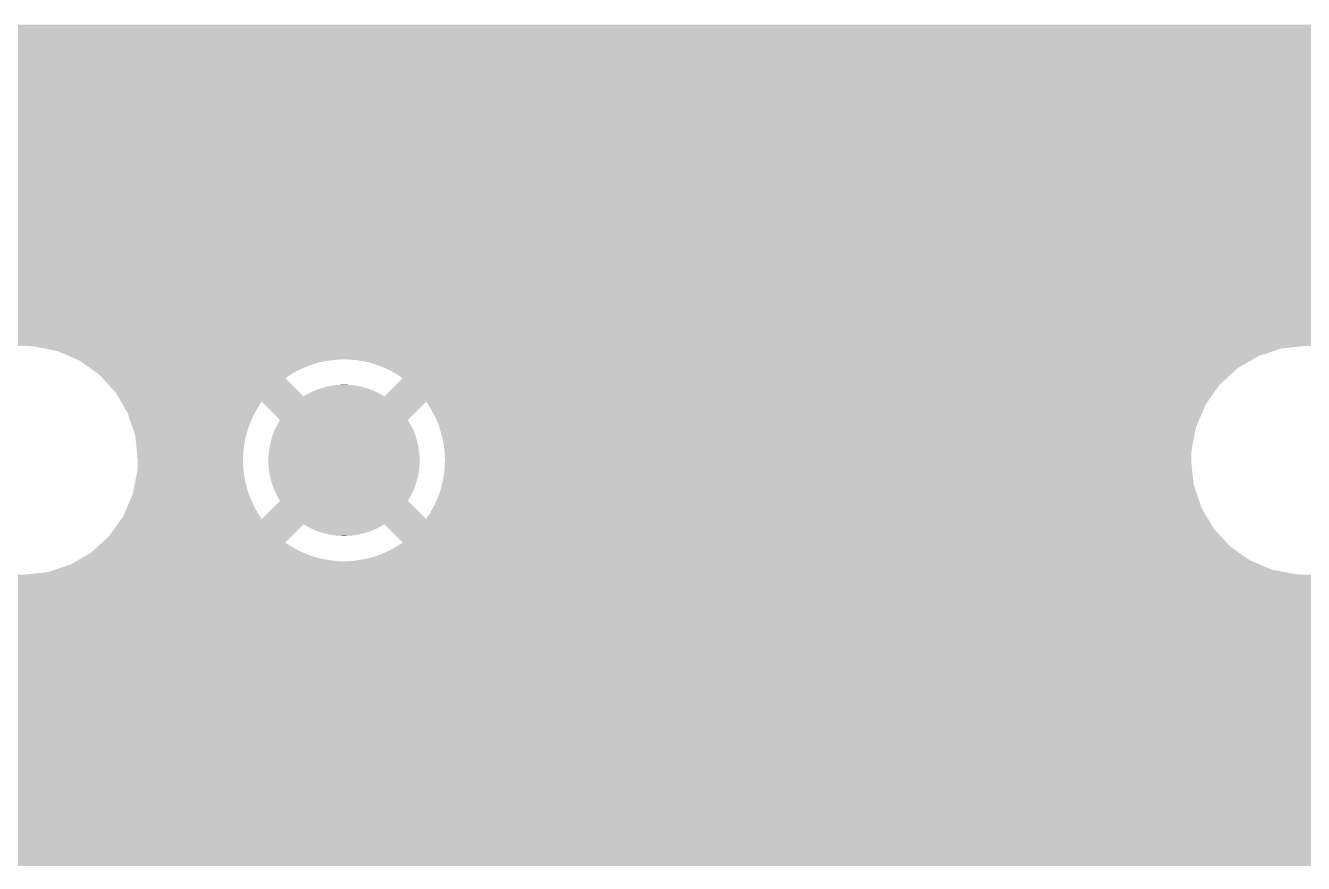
# Model space of a CAD drawing. Extents: x 295 to 953, y 10 to 290.
# Drawn here: x 624.61 to 636.25, y 174.37 to 182.01 of the extents above; entities that cross this region are included whole.
import ezdxf

# ---------------------------------------------------------------- set-up
doc = ezdxf.new("R2010")
doc.units = 0
doc.header["$LTSCALE"] = 5
doc.header["$MEASUREMENT"] = 0
doc.layers.add('GND', color=7, linetype='CONTINUOUS')

msp = doc.modelspace()

# ---------------------------------------------------------------- linework, layer by layer
at = {"layer": 'GND'}
for points in [[(602.088, 181.997), (602.082, 182.016), (709.076, 181.997), (709.07, 182.016)], [(602.102, 181.954), (602.088, 181.997), (709.101, 181.954), (709.076, 181.997)], [(602.118, 181.891), (602.102, 181.954), (709.138, 181.891), (709.101, 181.954)], [(602.13, 181.826), (602.118, 181.891), (709.176, 181.826), (709.138, 181.891)], [(602.132, 181.807), (602.13, 181.826), (709.187, 181.807), (709.176, 181.826)], [(602.137, 181.761), (602.132, 181.807), (709.229, 181.761), (709.187, 181.807)], [(602.139, 181.695), (602.137, 181.761), (709.289, 181.695), (709.229, 181.761)], [(602.138, 181.65), (602.139, 181.695), (709.331, 181.65), (709.289, 181.695)], [(602.123, 181.52), (602.133, 181.585), (709.511, 181.52), (709.42, 181.585)], [(602.133, 181.585), (602.138, 181.644), (709.42, 181.585), (709.336, 181.644)], [(602.138, 181.644), (602.138, 181.65), (709.336, 181.644), (709.331, 181.65)], [(602.1, 181.43), (602.108, 181.456), (709.718, 181.43), (709.657, 181.456)], [(602.108, 181.456), (602.122, 181.517), (709.657, 181.456), (709.516, 181.517)], [(602.122, 181.517), (602.123, 181.52), (709.516, 181.517), (709.511, 181.52)], [(602.037, 181.273), (602.065, 181.332), (862.053, 181.273), (862.053, 181.332)], [(602.065, 181.332), (602.084, 181.383), (862.053, 181.332), (862.053, 181.383)], [(602.084, 181.383), (602.086, 181.387), (710.027, 181.383), (709.935, 181.387)], [(602.086, 181.387), (602.088, 181.393), (709.935, 181.387), (709.902, 181.393)], [(602.088, 181.393), (602.1, 181.43), (709.902, 181.393), (709.718, 181.43)], [(601.968, 181.161), (602.005, 181.216), (862.053, 181.161), (862.053, 181.216)], [(602.005, 181.216), (602.037, 181.273), (862.053, 181.216), (862.053, 181.273)], [(522.38, 181.155), (522.446, 181.161), (862.053, 181.155), (862.053, 181.161)], [(545.766, 181.154), (545.7, 181.155), (758.918, 181.154), (758.933, 181.155)], [(545.799, 181.151), (545.766, 181.154), (758.868, 181.151), (758.918, 181.154)], [(545.831, 181.148), (545.799, 181.151), (758.847, 181.148), (758.868, 181.151)], [(545.867, 181.143), (545.831, 181.148), (758.803, 181.143), (758.847, 181.148)], [(545.896, 181.138), (545.867, 181.143), (758.781, 181.138), (758.803, 181.143)], [(545.933, 181.13), (545.896, 181.138), (758.738, 181.13), (758.781, 181.138)], [(545.96, 181.123), (545.933, 181.13), (758.716, 181.123), (758.738, 181.13)], [(545.995, 181.113), (545.96, 181.123), (758.677, 181.113), (758.716, 181.123)], [(601.588, 181.112), (601.587, 181.113), (758.675, 181.112), (758.677, 181.113)], [(601.61, 181.09), (601.588, 181.112), (758.614, 181.09), (758.675, 181.112)], [(601.636, 181.064), (601.61, 181.09), (758.553, 181.064), (758.614, 181.09)], [(601.667, 181.033), (601.636, 181.064), (758.495, 181.033), (758.553, 181.064)], [(601.701, 180.998), (601.667, 181.033), (758.44, 180.998), (758.495, 181.033)], [(601.716, 180.984), (601.701, 180.998), (758.419, 180.984), (758.44, 180.998)], [(601.754, 180.946), (601.716, 180.984), (758.457, 180.946), (758.419, 180.984)], [(601.559, 180.84), (601.619, 180.867), (758.563, 180.84), (758.536, 180.867)], [(601.619, 180.867), (601.677, 180.897), (758.536, 180.867), (758.506, 180.897)], [(601.677, 180.897), (601.733, 180.932), (758.506, 180.897), (758.471, 180.932)], [(601.733, 180.932), (601.754, 180.946), (758.471, 180.932), (758.457, 180.946)], [(511.399, 180.769), (511.399, 180.776), (853.607, 180.769), (853.617, 180.776)], [(546.495, 180.732), (546.469, 180.769), (758.179, 180.732), (758.204, 180.769)], [(601.239, 180.776), (601.305, 180.779), (853.617, 180.776), (853.623, 180.779)], [(601.305, 180.779), (601.37, 180.788), (853.623, 180.779), (853.637, 180.788)], [(601.37, 180.788), (601.434, 180.801), (853.637, 180.788), (853.658, 180.801)], [(601.434, 180.801), (601.495, 180.818), (853.658, 180.801), (853.686, 180.818)], [(601.497, 180.818), (601.559, 180.84), (758.585, 180.818), (758.563, 180.84)], [(546.505, 180.715), (546.495, 180.732), (758.168, 180.715), (758.179, 180.732)], [(546.528, 180.675), (546.505, 180.715), (758.146, 180.675), (758.168, 180.715)], [(546.537, 180.657), (546.528, 180.675), (758.136, 180.657), (758.146, 180.675)], [(546.558, 180.617), (546.537, 180.657), (758.117, 180.617), (758.136, 180.657)], [(546.565, 180.598), (546.558, 180.617), (758.108, 180.598), (758.117, 180.617)], [(546.583, 180.556), (546.565, 180.598), (758.092, 180.556), (758.108, 180.598)], [(546.589, 180.537), (546.583, 180.556), (758.084, 180.537), (758.092, 180.556)], [(546.603, 180.494), (546.589, 180.537), (758.071, 180.494), (758.084, 180.537)], [(546.608, 180.474), (546.603, 180.494), (758.065, 180.474), (758.071, 180.494)], [(546.619, 180.43), (546.608, 180.474), (758.055, 180.43), (758.065, 180.474)], [(546.623, 180.411), (546.619, 180.43), (758.05, 180.411), (758.055, 180.43)], [(546.631, 180.366), (546.623, 180.411), (758.043, 180.366), (758.05, 180.411)], [(546.633, 180.346), (546.631, 180.366), (758.04, 180.346), (758.043, 180.366)], [(546.638, 180.301), (546.633, 180.346), (758.036, 180.301), (758.04, 180.346)], [(546.639, 180.28), (546.638, 180.301), (758.034, 180.28), (758.036, 180.301)], [(546.64, 180.235), (546.639, 180.28), (758.034, 180.235), (758.034, 180.28)], [(546.636, 180.149), (546.639, 180.19), (758.037, 180.149), (758.035, 180.19)], [(546.639, 180.19), (546.64, 180.215), (758.035, 180.19), (758.033, 180.215)], [(546.64, 180.215), (546.64, 180.235), (758.033, 180.215), (758.034, 180.235)], [(546.614, 180.02), (546.624, 180.059), (758.059, 180.02), (758.051, 180.059)], [(546.624, 180.059), (546.627, 180.084), (758.051, 180.059), (758.046, 180.084)], [(546.627, 180.084), (546.634, 180.124), (758.046, 180.084), (758.04, 180.124)], [(546.634, 180.124), (546.636, 180.149), (758.04, 180.124), (758.037, 180.149)], [(546.575, 179.895), (546.589, 179.933), (758.098, 179.895), (758.085, 179.933)], [(546.589, 179.933), (546.597, 179.957), (758.085, 179.933), (758.076, 179.957)], [(546.597, 179.957), (546.609, 179.996), (758.076, 179.957), (758.065, 179.996)], [(546.609, 179.996), (546.614, 180.02), (758.065, 179.996), (758.059, 180.02)], [(546.538, 179.813), (546.548, 179.835), (758.137, 179.813), (758.125, 179.835)], [(546.548, 179.835), (546.566, 179.872), (758.125, 179.835), (758.109, 179.872)], [(546.566, 179.872), (546.575, 179.895), (758.109, 179.872), (758.098, 179.895)], [(511.399, 179.694), (511.399, 179.701), (852.788, 179.694), (852.789, 179.701)], [(546.469, 179.701), (546.483, 179.721), (758.204, 179.701), (758.19, 179.721)], [(546.483, 179.721), (546.506, 179.755), (758.19, 179.721), (758.169, 179.755)], [(546.506, 179.755), (546.518, 179.777), (758.169, 179.755), (758.155, 179.777)], [(546.518, 179.777), (546.538, 179.813), (758.155, 179.777), (758.137, 179.813)], [(555.989, 179.693), (555.924, 179.694), (852.787, 179.693), (852.788, 179.694)], [(556.055, 179.688), (555.989, 179.693), (852.786, 179.688), (852.787, 179.693)], [(556.119, 179.678), (556.055, 179.688), (852.784, 179.678), (852.786, 179.688)], [(556.183, 179.663), (556.119, 179.678), (852.78, 179.663), (852.784, 179.678)], [(556.218, 179.652), (556.183, 179.663), (852.777, 179.652), (852.78, 179.663)], [(556.246, 179.644), (556.218, 179.652), (758.577, 179.644), (758.585, 179.652)], [(556.307, 179.62), (556.246, 179.644), (758.553, 179.62), (758.577, 179.644)], [(556.366, 179.592), (556.307, 179.62), (758.525, 179.592), (758.553, 179.62)], [(556.423, 179.56), (556.366, 179.592), (758.493, 179.56), (758.525, 179.592)], [(556.404, 179.45), (556.44, 179.486), (758.474, 179.45), (758.419, 179.486)], [(556.478, 179.524), (556.423, 179.56), (758.457, 179.524), (758.493, 179.56)], [(556.44, 179.486), (556.478, 179.524), (758.419, 179.486), (758.457, 179.524)], [(545.958, 179.347), (545.996, 179.357), (758.714, 179.347), (758.679, 179.357)], [(556.312, 179.357), (556.32, 179.366), (758.679, 179.357), (758.651, 179.366)], [(556.32, 179.366), (556.344, 179.39), (758.651, 179.366), (758.59, 179.39)], [(556.344, 179.39), (556.372, 179.418), (758.59, 179.39), (758.531, 179.418)], [(556.372, 179.418), (556.404, 179.45), (758.531, 179.418), (758.474, 179.45)], [(511.399, 179.309), (511.399, 179.315), (852.718, 179.309), (852.719, 179.315)], [(545.74, 179.315), (545.756, 179.316), (758.973, 179.315), (758.908, 179.316)], [(545.756, 179.316), (545.806, 179.319), (758.908, 179.316), (758.874, 179.319)], [(545.806, 179.319), (545.827, 179.322), (758.874, 179.319), (758.843, 179.322)], [(545.827, 179.322), (545.871, 179.327), (758.843, 179.322), (758.806, 179.327)], [(545.871, 179.327), (545.893, 179.332), (758.806, 179.327), (758.778, 179.332)], [(545.893, 179.332), (545.935, 179.34), (758.778, 179.332), (758.741, 179.34)], [(545.935, 179.34), (545.958, 179.347), (758.741, 179.34), (758.714, 179.347)], [(556.718, 179.271), (556.693, 179.309), (852.715, 179.271), (852.718, 179.309)], [(556.752, 179.215), (556.718, 179.271), (852.711, 179.215), (852.715, 179.271)], [(556.781, 179.156), (556.752, 179.215), (852.706, 179.156), (852.711, 179.215)], [(556.782, 179.154), (556.781, 179.156), (852.706, 179.154), (852.706, 179.156)], [(556.806, 179.095), (556.782, 179.154), (852.71, 179.095), (852.706, 179.154)], [(556.809, 179.087), (556.806, 179.095), (852.711, 179.087), (852.71, 179.095)], [(624.679, 179.083), (624.587, 179.087), (636.233, 179.083), (636.271, 179.087)], [(624.777, 179.064), (624.679, 179.083), (636.052, 179.064), (636.233, 179.083)], [(624.895, 179.04), (624.777, 179.064), (635.981, 179.04), (636.052, 179.064)], [(625.002, 178.995), (624.895, 179.04), (635.843, 178.995), (635.981, 179.04)], [(625.073, 178.964), (625.002, 178.995), (635.79, 178.964), (635.843, 178.995)], [(625.082, 178.96), (625.073, 178.964), (627.423, 178.96), (627.488, 178.964)], [(625.098, 178.953), (625.082, 178.96), (627.369, 178.953), (627.423, 178.96)], [(625.1, 178.952), (625.098, 178.953), (627.358, 178.952), (627.369, 178.953)], [(625.118, 178.939), (625.1, 178.952), (627.293, 178.939), (627.358, 178.952)], [(625.143, 178.921), (625.118, 178.939), (627.23, 178.921), (627.293, 178.939)], [(625.174, 178.899), (625.143, 178.921), (627.169, 178.899), (627.23, 178.921)], [(625.211, 178.873), (625.174, 178.899), (627.108, 178.873), (627.169, 178.899)], [(627.554, 178.963), (627.488, 178.964), (635.789, 178.963), (635.79, 178.964)], [(627.619, 178.958), (627.554, 178.963), (635.779, 178.958), (635.789, 178.963)], [(627.684, 178.947), (627.619, 178.958), (635.762, 178.947), (635.779, 178.958)], [(627.748, 178.933), (627.684, 178.947), (635.736, 178.933), (635.762, 178.947)], [(627.81, 178.913), (627.748, 178.933), (635.703, 178.913), (635.736, 178.933)], [(627.871, 178.89), (627.81, 178.913), (635.663, 178.89), (635.703, 178.913)], [(627.884, 178.884), (627.871, 178.89), (635.652, 178.884), (635.663, 178.89)], [(627.931, 178.862), (627.884, 178.884), (635.628, 178.862), (635.652, 178.884)], [(625.254, 178.842), (625.211, 178.873), (627.05, 178.842), (627.108, 178.873)], [(625.278, 178.826), (625.254, 178.842), (627.024, 178.826), (627.05, 178.842)], [(625.294, 178.808), (625.278, 178.826), (626.995, 178.808), (627.024, 178.826)], [(625.307, 178.793), (625.294, 178.808), (626.974, 178.793), (626.995, 178.808)], [(625.427, 178.663), (625.307, 178.793), (627.104, 178.663), (626.974, 178.793)], [(627.988, 178.829), (627.931, 178.862), (635.593, 178.829), (635.628, 178.862)], [(627.984, 178.735), (628.043, 178.793), (635.49, 178.735), (635.554, 178.793)], [(628.043, 178.793), (627.988, 178.829), (635.554, 178.793), (635.593, 178.829)], [(625.448, 178.627), (625.427, 178.663), (627.14, 178.627), (627.104, 178.663)], [(627.173, 178.647), (627.191, 178.655), (627.842, 178.647), (627.827, 178.655)], [(627.191, 178.655), (627.224, 178.672), (627.827, 178.655), (627.791, 178.672)], [(627.224, 178.672), (627.242, 178.68), (627.791, 178.672), (627.776, 178.68)], [(627.242, 178.68), (627.277, 178.694), (627.776, 178.68), (627.738, 178.694)], [(627.277, 178.694), (627.296, 178.699), (627.738, 178.694), (627.723, 178.699)], [(627.296, 178.699), (627.331, 178.71), (627.723, 178.699), (627.684, 178.71)], [(627.331, 178.71), (627.351, 178.715), (627.684, 178.71), (627.668, 178.715)], [(627.351, 178.715), (627.386, 178.723), (627.668, 178.715), (627.628, 178.723)], [(627.386, 178.723), (627.408, 178.726), (627.628, 178.723), (627.612, 178.726)], [(627.408, 178.726), (627.443, 178.73), (627.612, 178.726), (627.569, 178.73)], [(627.443, 178.73), (627.47, 178.732), (627.569, 178.73), (627.556, 178.732)], [(627.47, 178.732), (627.499, 178.734), (627.556, 178.732), (627.499, 178.734)], [(627.876, 178.627), (627.984, 178.735), (635.413, 178.627), (635.49, 178.735)], [(625.476, 178.579), (625.448, 178.627), (635.379, 178.579), (635.413, 178.627)], [(625.508, 178.524), (625.476, 178.579), (626.723, 178.524), (626.759, 178.579)], [(626.925, 178.412), (626.759, 178.579), (628.091, 178.412), (628.257, 178.579)], [(627.14, 178.627), (627.173, 178.647), (627.876, 178.627), (627.842, 178.647)], [(628.273, 178.555), (628.257, 178.579), (635.362, 178.555), (635.379, 178.579)], [(628.283, 178.541), (628.273, 178.555), (635.356, 178.541), (635.362, 178.555)], [(628.316, 178.484), (628.283, 178.541), (635.332, 178.484), (635.356, 178.541)], [(625.538, 178.473), (625.508, 178.524), (626.694, 178.473), (626.723, 178.524)], [(625.54, 178.467), (625.538, 178.473), (626.691, 178.467), (626.694, 178.473)], [(625.559, 178.407), (625.54, 178.467), (626.663, 178.407), (626.691, 178.467)], [(628.346, 178.426), (628.316, 178.484), (635.307, 178.426), (635.332, 178.484)], [(628.371, 178.365), (628.346, 178.426), (635.281, 178.365), (635.307, 178.426)], [(625.58, 178.346), (625.559, 178.407), (626.639, 178.346), (626.663, 178.407)], [(625.6, 178.284), (625.58, 178.346), (626.62, 178.284), (626.639, 178.346)], [(626.856, 178.267), (626.873, 178.312), (628.161, 178.267), (628.143, 178.312)], [(626.873, 178.312), (626.877, 178.32), (628.143, 178.312), (628.14, 178.32)], [(626.877, 178.32), (626.897, 178.363), (628.14, 178.32), (628.119, 178.363)], [(626.897, 178.363), (626.902, 178.371), (628.119, 178.363), (628.115, 178.371)], [(626.902, 178.371), (626.925, 178.412), (628.115, 178.371), (628.091, 178.412)], [(628.375, 178.352), (628.371, 178.365), (635.275, 178.352), (635.281, 178.365)], [(628.391, 178.303), (628.375, 178.352), (635.265, 178.303), (635.275, 178.352)], [(628.407, 178.239), (628.391, 178.303), (635.253, 178.239), (635.265, 178.303)], [(625.607, 178.263), (625.6, 178.284), (626.615, 178.263), (626.62, 178.284)], [(625.611, 178.22), (625.607, 178.263), (626.605, 178.22), (626.615, 178.263)], [(625.618, 178.155), (625.611, 178.22), (626.595, 178.155), (626.605, 178.22)], [(626.829, 178.157), (626.838, 178.204), (628.188, 178.157), (628.179, 178.204)], [(626.838, 178.204), (626.84, 178.213), (628.179, 178.204), (628.177, 178.213)], [(626.84, 178.213), (626.853, 178.259), (628.177, 178.213), (628.163, 178.259)], [(626.853, 178.259), (626.856, 178.267), (628.163, 178.259), (628.161, 178.267)], [(628.419, 178.175), (628.407, 178.239), (635.24, 178.175), (635.253, 178.239)], [(625.625, 178.09), (625.618, 178.155), (626.589, 178.09), (626.595, 178.155)], [(625.63, 178.044), (625.625, 178.09), (626.589, 178.044), (626.589, 178.09)], [(626.819, 178.044), (626.821, 178.092), (628.198, 178.044), (628.196, 178.092)], [(626.821, 178.092), (626.822, 178.101), (628.196, 178.092), (628.195, 178.101)], [(626.822, 178.101), (626.827, 178.148), (628.195, 178.101), (628.189, 178.148)], [(626.827, 178.148), (626.829, 178.157), (628.189, 178.148), (628.188, 178.157)], [(628.423, 178.136), (628.419, 178.175), (635.233, 178.136), (635.24, 178.175)], [(628.426, 178.11), (628.423, 178.136), (635.231, 178.11), (635.233, 178.136)], [(628.428, 178.044), (628.426, 178.11), (635.229, 178.044), (635.231, 178.11)], [(625.614, 177.894), (625.626, 177.952), (626.601, 177.894), (626.593, 177.952)], [(625.626, 177.959), (625.629, 178.024), (626.592, 177.959), (626.588, 178.024)], [(625.626, 177.952), (625.626, 177.959), (626.593, 177.952), (626.592, 177.959)], [(625.629, 178.024), (625.63, 178.044), (626.588, 178.024), (626.589, 178.044)], [(626.821, 177.997), (626.819, 178.044), (628.196, 177.997), (628.198, 178.044)], [(626.821, 177.988), (626.821, 177.997), (628.195, 177.988), (628.196, 177.997)], [(626.827, 177.94), (626.821, 177.988), (628.19, 177.94), (628.195, 177.988)], [(628.422, 177.934), (628.427, 177.999), (635.24, 177.934), (635.233, 177.999)], [(628.427, 177.999), (628.428, 178.044), (635.233, 177.999), (635.229, 178.044)], [(625.602, 177.829), (625.614, 177.894), (626.614, 177.829), (626.601, 177.894)], [(626.828, 177.931), (626.827, 177.94), (628.188, 177.931), (628.19, 177.94)], [(626.838, 177.885), (626.828, 177.931), (628.179, 177.885), (628.188, 177.931)], [(626.84, 177.876), (626.838, 177.885), (628.176, 177.876), (628.179, 177.885)], [(626.853, 177.83), (626.84, 177.876), (628.163, 177.83), (628.176, 177.876)], [(628.401, 177.825), (628.412, 177.869), (635.252, 177.825), (635.247, 177.869)], [(628.412, 177.869), (628.422, 177.934), (635.247, 177.869), (635.24, 177.934)], [(625.57, 177.704), (625.584, 177.736), (626.653, 177.704), (626.642, 177.736)], [(625.584, 177.736), (625.589, 177.766), (626.642, 177.736), (626.631, 177.766)], [(625.589, 177.766), (625.602, 177.829), (626.631, 177.766), (626.614, 177.829)], [(626.856, 177.821), (626.853, 177.83), (628.16, 177.821), (628.163, 177.83)], [(626.873, 177.777), (626.856, 177.821), (628.144, 177.777), (628.16, 177.821)], [(626.877, 177.768), (626.873, 177.777), (628.14, 177.768), (628.144, 177.777)], [(626.897, 177.725), (626.877, 177.768), (628.119, 177.725), (628.14, 177.768)], [(626.901, 177.717), (626.897, 177.725), (628.115, 177.717), (628.119, 177.725)], [(626.925, 177.676), (626.901, 177.717), (628.091, 177.676), (628.115, 177.717)], [(628.354, 177.681), (628.377, 177.742), (635.299, 177.681), (635.279, 177.742)], [(628.377, 177.742), (628.397, 177.805), (635.279, 177.742), (635.258, 177.805)], [(628.397, 177.805), (628.401, 177.825), (635.258, 177.805), (635.252, 177.825)], [(625.519, 177.586), (625.544, 177.644), (626.71, 177.586), (626.68, 177.644)], [(625.544, 177.644), (625.57, 177.704), (626.68, 177.644), (626.653, 177.704)], [(626.759, 177.51), (626.925, 177.676), (628.257, 177.51), (628.091, 177.676)], [(628.294, 177.565), (628.322, 177.616), (635.35, 177.565), (635.321, 177.616)], [(628.322, 177.616), (628.326, 177.622), (635.321, 177.616), (635.319, 177.622)], [(628.326, 177.622), (628.354, 177.681), (635.319, 177.622), (635.299, 177.681)], [(625.445, 177.461), (625.48, 177.51), (635.411, 177.461), (635.383, 177.51)], [(625.48, 177.51), (625.494, 177.531), (626.759, 177.51), (626.745, 177.531)], [(625.494, 177.531), (625.496, 177.534), (626.745, 177.531), (626.743, 177.534)], [(625.496, 177.534), (625.519, 177.586), (626.743, 177.534), (626.71, 177.586)], [(628.257, 177.51), (628.294, 177.565), (635.383, 177.51), (635.35, 177.565)], [(625.369, 177.354), (625.445, 177.461), (627.033, 177.354), (627.14, 177.461)], [(627.174, 177.442), (627.14, 177.461), (627.843, 177.442), (627.876, 177.461)], [(627.189, 177.433), (627.174, 177.442), (627.826, 177.433), (627.843, 177.442)], [(627.225, 177.416), (627.189, 177.433), (627.792, 177.416), (627.826, 177.433)], [(627.241, 177.409), (627.225, 177.416), (627.774, 177.409), (627.792, 177.416)], [(627.278, 177.395), (627.241, 177.409), (627.74, 177.395), (627.774, 177.409)], [(627.294, 177.389), (627.278, 177.395), (627.721, 177.389), (627.74, 177.395)], [(627.333, 177.378), (627.294, 177.389), (627.686, 177.378), (627.721, 177.389)], [(627.349, 177.374), (627.333, 177.378), (627.666, 177.374), (627.686, 177.378)], [(627.389, 177.366), (627.349, 177.374), (627.63, 177.366), (627.666, 177.374)], [(627.912, 177.425), (627.876, 177.461), (635.432, 177.425), (635.411, 177.461)], [(628.043, 177.295), (627.912, 177.425), (635.551, 177.295), (635.432, 177.425)], [(625.23, 177.227), (625.265, 177.259), (627.086, 177.227), (627.029, 177.259)], [(625.265, 177.259), (625.305, 177.295), (627.029, 177.259), (626.974, 177.295)], [(625.305, 177.295), (625.369, 177.354), (626.974, 177.295), (627.033, 177.354)], [(627.404, 177.363), (627.389, 177.366), (627.609, 177.363), (627.63, 177.366)], [(627.447, 177.358), (627.404, 177.363), (627.574, 177.358), (627.609, 177.363)], [(627.461, 177.357), (627.447, 177.358), (627.547, 177.357), (627.574, 177.358)], [(627.517, 177.355), (627.461, 177.357), (627.517, 177.355), (627.547, 177.357)], [(627.966, 177.246), (627.993, 177.263), (635.604, 177.246), (635.581, 177.263)], [(627.993, 177.263), (628.022, 177.281), (635.581, 177.263), (635.564, 177.281)], [(628.022, 177.281), (628.043, 177.295), (635.564, 177.281), (635.551, 177.295)], [(625.08, 177.131), (625.097, 177.141), (627.398, 177.131), (627.333, 177.141)], [(625.097, 177.141), (625.122, 177.156), (627.333, 177.141), (627.269, 177.156)], [(625.122, 177.156), (625.155, 177.175), (627.269, 177.156), (627.206, 177.175)], [(625.155, 177.175), (625.196, 177.199), (627.206, 177.175), (627.145, 177.199)], [(625.196, 177.199), (625.206, 177.205), (627.145, 177.199), (627.132, 177.205)], [(625.206, 177.205), (625.23, 177.227), (627.132, 177.205), (627.086, 177.227)], [(627.594, 177.128), (627.647, 177.135), (635.777, 177.128), (635.761, 177.135)], [(627.647, 177.135), (627.659, 177.137), (635.761, 177.135), (635.759, 177.137)], [(627.659, 177.137), (627.723, 177.15), (635.759, 177.137), (635.74, 177.15)], [(627.723, 177.15), (627.786, 177.167), (635.74, 177.15), (635.715, 177.167)], [(627.786, 177.167), (627.848, 177.189), (635.715, 177.167), (635.684, 177.189)], [(627.848, 177.189), (627.908, 177.216), (635.684, 177.189), (635.647, 177.216)], [(627.908, 177.216), (627.966, 177.246), (635.647, 177.216), (635.604, 177.246)], [(624.625, 177.006), (624.807, 177.025), (636.179, 177.006), (636.082, 177.025)], [(624.807, 177.025), (624.877, 177.048), (636.082, 177.025), (635.963, 177.048)], [(624.877, 177.048), (625.016, 177.094), (635.963, 177.048), (635.857, 177.094)], [(625.016, 177.094), (625.068, 177.124), (635.857, 177.094), (635.786, 177.124)], [(625.068, 177.124), (625.07, 177.125), (627.528, 177.124), (627.463, 177.125)], [(625.07, 177.125), (625.08, 177.131), (627.463, 177.125), (627.398, 177.131)], [(627.528, 177.124), (627.594, 177.128), (635.786, 177.124), (635.777, 177.128)], [(518.394, 176.896), (518.369, 177.001), (862.053, 176.896), (862.053, 177.001)], [(624.587, 177.001), (624.625, 177.006), (636.271, 177.001), (636.179, 177.006)], [(518.397, 176.881), (518.394, 176.896), (683.597, 176.881), (683.738, 176.896)], [(518.398, 176.873), (518.397, 176.881), (683.518, 176.873), (683.597, 176.881)], [(518.403, 176.804), (518.398, 176.873), (683.309, 176.804), (683.518, 176.873)], [(518.406, 176.773), (518.403, 176.804), (683.256, 176.773), (683.309, 176.804)], [(620.981, 176.772), (620.916, 176.773), (683.255, 176.772), (683.256, 176.773)], [(621.047, 176.767), (620.981, 176.772), (683.245, 176.767), (683.255, 176.772)], [(621.112, 176.757), (621.047, 176.767), (683.228, 176.757), (683.245, 176.767)], [(621.175, 176.742), (621.112, 176.757), (683.203, 176.742), (683.228, 176.757)], [(621.238, 176.723), (621.175, 176.742), (683.17, 176.723), (683.203, 176.742)], [(621.299, 176.699), (621.238, 176.723), (683.129, 176.699), (683.17, 176.723)], [(621.312, 176.693), (621.299, 176.699), (683.119, 176.693), (683.129, 176.699)], [(621.359, 176.671), (621.312, 176.693), (683.095, 176.671), (683.119, 176.693)], [(621.416, 176.639), (621.359, 176.671), (683.06, 176.639), (683.095, 176.671)], [(621.412, 176.544), (621.47, 176.603), (682.956, 176.544), (683.02, 176.603)], [(621.47, 176.603), (621.416, 176.639), (683.02, 176.603), (683.06, 176.639)], [(518.405, 176.388), (518.409, 176.436), (682.845, 176.388), (682.88, 176.436)], [(621.304, 176.436), (621.412, 176.544), (682.88, 176.436), (682.956, 176.544)], [(621.701, 176.364), (621.685, 176.388), (682.828, 176.364), (682.845, 176.388)], [(621.711, 176.35), (621.701, 176.364), (682.822, 176.35), (682.828, 176.364)], [(621.744, 176.294), (621.711, 176.35), (682.798, 176.294), (682.822, 176.35)], [(621.773, 176.235), (621.744, 176.294), (682.773, 176.235), (682.798, 176.294)], [(621.798, 176.174), (621.773, 176.235), (682.747, 176.174), (682.773, 176.235)], [(621.803, 176.162), (621.798, 176.174), (682.741, 176.162), (682.747, 176.174)], [(621.819, 176.112), (621.803, 176.162), (682.732, 176.112), (682.741, 176.162)], [(621.835, 176.049), (621.819, 176.112), (682.719, 176.049), (682.732, 176.112)], [(621.847, 175.984), (621.835, 176.049), (682.706, 175.984), (682.719, 176.049)], [(621.851, 175.945), (621.847, 175.984), (682.699, 175.945), (682.706, 175.984)], [(621.854, 175.919), (621.851, 175.945), (682.698, 175.919), (682.699, 175.945)], [(621.856, 175.853), (621.854, 175.919), (682.695, 175.853), (682.698, 175.919)], [(621.855, 175.808), (621.856, 175.853), (682.7, 175.808), (682.695, 175.853)], [(621.839, 175.678), (621.849, 175.743), (682.713, 175.678), (682.707, 175.743)], [(621.849, 175.743), (621.855, 175.808), (682.707, 175.743), (682.7, 175.808)], [(621.824, 175.614), (621.829, 175.634), (682.725, 175.614), (682.718, 175.634)], [(621.829, 175.634), (621.839, 175.678), (682.718, 175.634), (682.713, 175.678)], [(621.781, 175.49), (621.805, 175.551), (682.765, 175.49), (682.745, 175.551)], [(621.805, 175.551), (621.824, 175.614), (682.745, 175.551), (682.725, 175.614)], [(621.721, 175.374), (621.75, 175.425), (682.817, 175.374), (682.787, 175.425)], [(621.75, 175.425), (621.753, 175.431), (682.787, 175.425), (682.785, 175.431)], [(621.753, 175.431), (621.781, 175.49), (682.785, 175.431), (682.765, 175.49)], [(610.468, 175.313), (610.453, 175.319), (682.852, 175.313), (682.849, 175.319)], [(612.949, 175.312), (612.883, 175.313), (682.853, 175.312), (682.852, 175.313)], [(613.014, 175.306), (612.949, 175.312), (682.856, 175.306), (682.853, 175.312)], [(613.079, 175.296), (613.014, 175.306), (682.862, 175.296), (682.856, 175.306)], [(613.143, 175.281), (613.079, 175.296), (682.871, 175.281), (682.862, 175.296)], [(613.178, 175.271), (613.143, 175.281), (682.877, 175.271), (682.871, 175.281)], [(621.685, 175.319), (621.721, 175.374), (682.849, 175.319), (682.817, 175.374)], [(621.34, 175.235), (621.304, 175.271), (682.898, 175.235), (682.877, 175.271)], [(621.47, 175.104), (621.34, 175.235), (683.017, 175.104), (682.898, 175.235)], [(621.336, 175.025), (621.394, 175.055), (683.114, 175.025), (683.071, 175.055)], [(621.394, 175.055), (621.421, 175.072), (683.071, 175.055), (683.047, 175.072)], [(621.421, 175.072), (621.45, 175.09), (683.047, 175.072), (683.031, 175.09)], [(621.45, 175.09), (621.47, 175.104), (683.031, 175.09), (683.017, 175.104)], [(610.871, 174.927), (610.867, 174.934), (683.266, 174.927), (683.252, 174.934)], [(613.678, 174.89), (613.652, 174.927), (683.354, 174.89), (683.266, 174.927)], [(620.956, 174.934), (621.022, 174.937), (683.252, 174.934), (683.243, 174.937)], [(621.022, 174.937), (621.075, 174.944), (683.243, 174.937), (683.227, 174.944)], [(621.075, 174.944), (621.087, 174.946), (683.227, 174.944), (683.225, 174.946)], [(621.087, 174.946), (621.151, 174.959), (683.225, 174.946), (683.206, 174.959)], [(621.151, 174.959), (621.214, 174.976), (683.206, 174.959), (683.182, 174.976)], [(621.214, 174.976), (621.276, 174.998), (683.182, 174.976), (683.151, 174.998)], [(621.276, 174.998), (621.336, 175.025), (683.151, 174.998), (683.114, 175.025)], [(613.697, 174.857), (613.678, 174.89), (683.429, 174.857), (683.354, 174.89)], [(613.711, 174.833), (613.697, 174.857), (683.552, 174.833), (683.429, 174.857)], [(613.721, 174.815), (613.711, 174.833), (683.646, 174.815), (683.552, 174.833)], [(613.723, 174.811), (613.721, 174.815), (683.738, 174.811), (683.646, 174.815)], [(613.741, 174.775), (613.723, 174.811), (853.286, 174.775), (853.328, 174.811)], [(613.746, 174.761), (613.741, 174.775), (853.269, 174.761), (853.286, 174.775)], [(613.766, 174.714), (613.746, 174.761), (853.229, 174.714), (853.269, 174.761)], [(613.786, 174.652), (613.766, 174.714), (853.176, 174.652), (853.229, 174.714)], [(613.802, 174.588), (613.786, 174.652), (853.121, 174.588), (853.176, 174.652)], [(613.812, 174.534), (613.802, 174.588), (853.075, 174.534), (853.121, 174.588)], [(613.814, 174.524), (613.812, 174.534), (853.068, 174.524), (853.075, 174.534)], [(613.821, 174.459), (613.814, 174.524), (853.028, 174.459), (853.068, 174.524)], [(613.823, 174.393), (613.821, 174.459), (852.987, 174.393), (853.028, 174.459)], [(613.822, 174.348), (613.823, 174.393), (852.959, 174.348), (852.987, 174.393)]]:
    msp.add_solid(points, dxfattribs=at)

doc.saveas('drawing.dxf')
